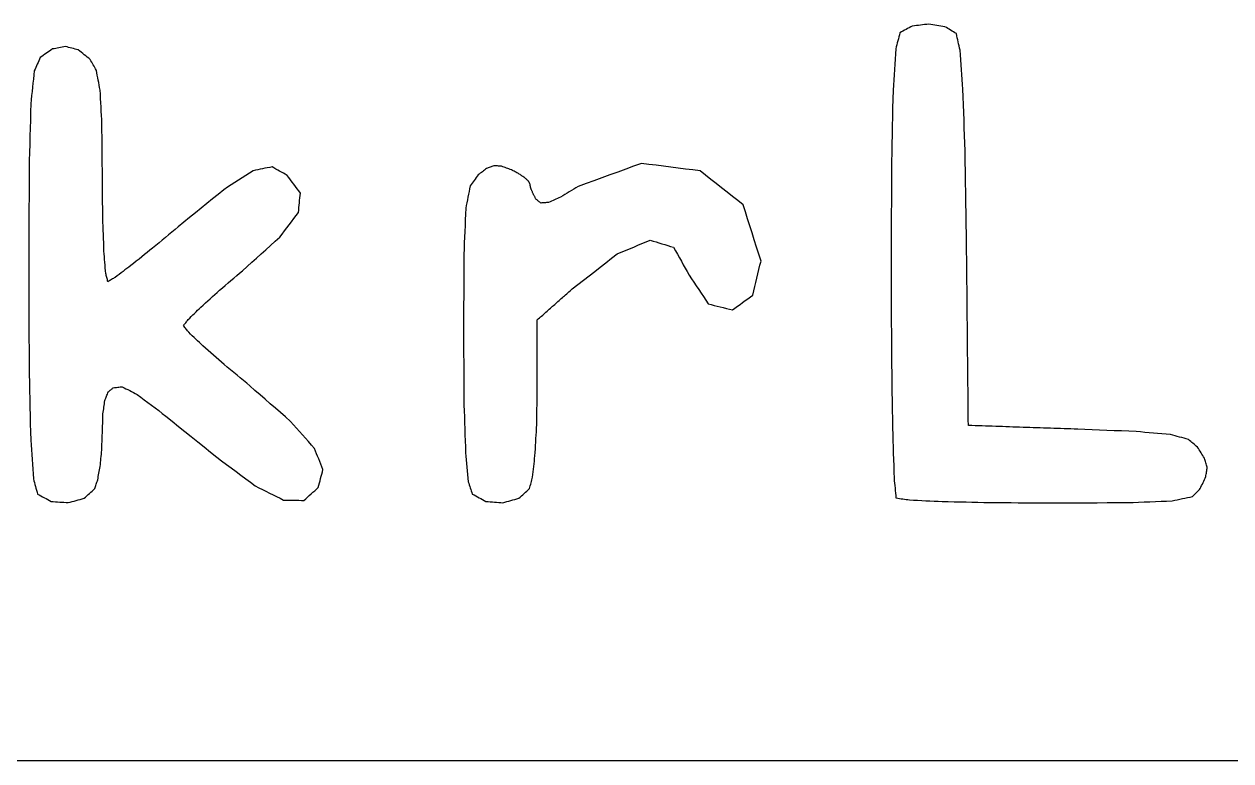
# Model space of a CAD drawing. Extents: x -1 to 383, y 21 to 442.
# Drawn here: x 127.2 to 258.2, y 21 to 101 of the extents above; entities that cross this region are included whole.
import ezdxf

# ---------------------------------------------------------------- set-up
doc = ezdxf.new("R2010")
doc.units = 0
doc.layers.get('0').update_dxf_attribs({"linetype": 'CONTINUOUS'})

msp = doc.modelspace()

# ---------------------------------------------------------------- linework, layer by layer
at = {"color": 7}
for points in [[(254.88036, 50.564352), (254.95556, 50.726944), (255.03076, 50.889536), (255.10596, 51.052128), (255.18116, 51.21472), (255.25636, 51.37732), (255.33156, 51.539912), (255.40676, 51.702504), (255.48196, 51.865096), (255.50212, 51.992224), (255.52228, 52.11936), (255.54244, 52.246488), (255.5626, 52.373624), (255.58276, 52.500752), (255.60292, 52.627888), (255.62308, 52.755016), (255.64324, 52.882152), (255.60612, 53.00504), (255.569, 53.12792), (255.53188, 53.250808), (255.49484, 53.373688), (255.45772, 53.496576), (255.42068, 53.619464), (255.38356, 53.742344), (255.34644, 53.865232), (255.250024, 54.01508), (255.153608, 54.164936), (255.057192, 54.314784), (254.960776, 54.464632), (254.86436, 54.614488), (254.767944, 54.764336), (254.671528, 54.914192), (254.575112, 55.06404), (254.453624, 55.168784), (254.332128, 55.273528), (254.21064, 55.378272), (254.089152, 55.483008), (253.967656, 55.587752), (253.846168, 55.692496), (253.724672, 55.79724), (253.603184, 55.901984), (253.3598, 55.967344), (253.116408, 56.032704), (252.873024, 56.098064), (252.62964, 56.163424), (252.386248, 56.228784), (252.142864, 56.294144), (251.89948, 56.359504), (251.656096, 56.424864), (251.188896, 56.466224), (250.721696, 56.507584), (250.254496, 56.548944), (249.787304, 56.590304), (249.320104, 56.631664), (248.852904, 56.673024), (248.385704, 56.714384), (247.918512, 56.755744), (247.125584, 56.788384), (246.332664, 56.821024), (245.539736, 56.853664), (244.746808, 56.886304), (243.953888, 56.918944), (243.16096, 56.951584), (242.36804, 56.984224), (241.575112, 57.016864), (241.20428, 57.029344), (240.83344, 57.041824), (240.462608, 57.054304), (240.091776, 57.066784), (239.720936, 57.079264), (239.350104, 57.091744), (238.979264, 57.104224), (238.608432, 57.116704), (238.2376, 57.129184), (237.86676, 57.141664), (237.495928, 57.154144), (237.125096, 57.166624), (236.754256, 57.179104), (236.383424, 57.191584), (236.012584, 57.204064), (235.641752, 57.216544), (235.27092, 57.229024), (234.90008, 57.241504), (234.529248, 57.253984), (234.158416, 57.266464), (233.787576, 57.278944), (233.416744, 57.291424), (233.045904, 57.303904), (232.675072, 57.316384), (232.30424, 57.328864), (231.9334, 57.341344), (231.562568, 57.353824), (231.191736, 57.366304), (230.820896, 57.378784), (230.450064, 57.391264), (230.079224, 57.403744), (229.708392, 57.416224), (229.701992, 58.064184), (229.695592, 58.712136), (229.689192, 59.360096), (229.682792, 60.008056), (229.676392, 60.656008), (229.669992, 61.303968), (229.663592, 61.951928), (229.657192, 62.59988), (229.650792, 63.24784), (229.644392, 63.8958), (229.637992, 64.543752), (229.631592, 65.191712), (229.625192, 65.839672), (229.618792, 66.487624), (229.612392, 67.135584), (229.605992, 67.783544), (229.599592, 68.431496), (229.593192, 69.079456), (229.586792, 69.727408), (229.580392, 70.375368), (229.573992, 71.023328), (229.567592, 71.67128), (229.561192, 72.31924), (229.554792, 72.9672), (229.548392, 73.615152), (229.541992, 74.263112), (229.535592, 74.911072), (229.529192, 75.559024), (229.522792, 76.206984), (229.516392, 76.854944), (229.509992, 77.502896), (229.503592, 78.150856), (229.484952, 79.284672), (229.466312, 80.418496), (229.447672, 81.552312), (229.429032, 82.686128), (229.410392, 83.819944), (229.391752, 84.953768), (229.373112, 86.087584), (229.354472, 87.2214), (229.325192, 88.057512), (229.295912, 88.893632), (229.266632, 89.729744), (229.237352, 90.565856), (229.208072, 91.401968), (229.178792, 92.238088), (229.149512, 93.0742), (229.120232, 93.910312), (229.080552, 94.442712), (229.040952, 94.975112), (229.001272, 95.507504), (228.961672, 96.039904), (228.922072, 96.572304), (228.882392, 97.104704), (228.842712, 97.637096), (228.803032, 98.169496), (228.753352, 98.392168), (228.703672, 98.61484), (228.653992, 98.837504), (228.604312, 99.060176), (228.554632, 99.282848), (228.504952, 99.50552), (228.455272, 99.728184), (228.405592, 99.950856), (228.25044, 100.045464), (228.095288, 100.140064), (227.940136, 100.234672), (227.784992, 100.32928), (227.62984, 100.423888), (227.474688, 100.518488), (227.319536, 100.613096), (227.164384, 100.707704), (226.945176, 100.742104), (226.72596, 100.776504), (226.506744, 100.810904), (226.287536, 100.845304), (226.06832, 100.879704), (225.849104, 100.914104), (225.629896, 100.948504), (225.41068, 100.982904), (225.187144, 100.956104), (224.963608, 100.929304), (224.740064, 100.902504), (224.516528, 100.875704), (224.292992, 100.848904), (224.069448, 100.822104), (223.845912, 100.795304), (223.622376, 100.768504), (223.454248, 100.679464), (223.28612, 100.590416), (223.117992, 100.501368), (222.949864, 100.41232), (222.781736, 100.323272), (222.613608, 100.234224), (222.44548, 100.145176), (222.277352, 100.056128), (222.221432, 99.837864), (222.165512, 99.6196), (222.109592, 99.401328), (222.053672, 99.183064), (221.997752, 98.9648), (221.941832, 98.746536), (221.885912, 98.528272), (221.829992, 98.310008), (221.792872, 97.747032), (221.755752, 97.184064), (221.718632, 96.621096), (221.681512, 96.05812), (221.644392, 95.495152), (221.607272, 94.932184), (221.570152, 94.369208), (221.533032, 93.80624), (221.512392, 92.838056), (221.491832, 91.869872), (221.471192, 90.90168), (221.450552, 89.933496), (221.429992, 88.965312), (221.409352, 87.997128), (221.388792, 87.028944), (221.368152, 86.060752), (221.361752, 84.62684), (221.355352, 83.192936), (221.348952, 81.759024), (221.342552, 80.325112), (221.336152, 78.8912), (221.329752, 77.457288), (221.323352, 76.023376), (221.316952, 74.589464), (221.322552, 73.394768), (221.328152, 72.200072), (221.333752, 71.005376), (221.339352, 69.81068), (221.344952, 68.615984), (221.350552, 67.421288), (221.356152, 66.226592), (221.361752, 65.031896), (221.376072, 64.043528), (221.390392, 63.05516), (221.404712, 62.0668), (221.419032, 61.078432), (221.433352, 60.090064), (221.447672, 59.101696), (221.461992, 58.113328), (221.476312, 57.12496), (221.497512, 56.445624), (221.518712, 55.766288), (221.539912, 55.086952), (221.561112, 54.407616), (221.582312, 53.72828), (221.603512, 53.048944), (221.624712, 52.369608), (221.645912, 51.690272), (221.671832, 51.422672), (221.697752, 51.155072), (221.723672, 50.887472), (221.749592, 50.619872), (221.775512, 50.352264), (221.801432, 50.084664), (221.827352, 49.817064), (221.853272, 49.549464), (222.035376, 49.523544), (222.217488, 49.497624), (222.399592, 49.471704), (222.581704, 49.445784), (222.763808, 49.419864), (222.94592, 49.394024), (223.128024, 49.368104), (223.310136, 49.342184), (223.75668, 49.320984), (224.203232, 49.299784), (224.649784, 49.278584), (225.096336, 49.257384), (225.54288, 49.236184), (225.989432, 49.214984), (226.435984, 49.193784), (226.882536, 49.172584), (227.526376, 49.158264), (228.170216, 49.143944), (228.814056, 49.129624), (229.457896, 49.115304), (230.101736, 49.100984), (230.745576, 49.086664), (231.389424, 49.072344), (232.033264, 49.058024), (232.80724, 49.052424), (233.581224, 49.046824), (234.355208, 49.041224), (235.129184, 49.035624), (235.903168, 49.030024), (236.677152, 49.024424), (237.451128, 49.018824), (238.225112, 49.013224), (239.319592, 49.018024), (240.414064, 49.022824), (241.508544, 49.027624), (242.603016, 49.032424), (243.697496, 49.037224), (244.791968, 49.042024), (245.886448, 49.046824), (246.98092, 49.051624), (247.587384, 49.075624), (248.19384, 49.099624), (248.800296, 49.123624), (249.40676, 49.147624), (250.013216, 49.171624), (250.619672, 49.195624), (251.226136, 49.219624), (251.832592, 49.243624), (252.109416, 49.301624), (252.386248, 49.359624), (252.663072, 49.417624), (252.939896, 49.475624), (253.21672, 49.533624), (253.493552, 49.591624), (253.770376, 49.649624), (254.0472, 49.707624), (254.152784, 49.814304), (254.25836, 49.920992), (254.363936, 50.027672), (254.46952, 50.134352), (254.575096, 50.241032), (254.680672, 50.34772), (254.786256, 50.4544), (254.88036, 50.564352)], [(134.88036, 50.564352), (134.92052, 50.683624), (134.96068, 50.802888), (135.00084, 50.92216), (135.041, 51.041424), (135.08116, 51.160696), (135.12132, 51.27996), (135.16148, 51.399232), (135.20164, 51.518496), (135.23452, 51.700256), (135.2674, 51.882008), (135.30028, 52.06376), (135.33316, 52.245512), (135.36604, 52.427272), (135.39892, 52.609024), (135.4318, 52.790776), (135.46468, 52.972528), (135.48692, 53.192056), (135.50916, 53.411584), (135.5314, 53.631112), (135.55364, 53.85064), (135.57588, 54.070168), (135.59812, 54.289696), (135.62036, 54.509224), (135.6426, 54.728752), (135.65076, 54.961336), (135.65892, 55.193928), (135.66708, 55.426512), (135.67524, 55.659104), (135.6834, 55.891688), (135.69156, 56.12428), (135.69972, 56.356864), (135.70788, 56.589456), (135.71604, 56.84952), (135.7242, 57.109584), (135.73236, 57.369648), (135.74052, 57.629712), (135.74868, 57.889776), (135.75684, 58.14984), (135.765, 58.409912), (135.77316, 58.669976), (135.79908, 58.853504), (135.82508, 59.03704), (135.851, 59.220568), (135.877, 59.404104), (135.903, 59.587632), (135.92892, 59.771168), (135.95492, 59.954704), (135.98084, 60.138232), (136.02668, 60.25408), (136.07252, 60.369928), (136.11836, 60.485776), (136.1642, 60.601632), (136.21004, 60.71748), (136.25588, 60.833328), (136.30172, 60.949176), (136.34756, 61.065024), (136.41548, 61.122064), (136.4834, 61.179104), (136.55124, 61.236144), (136.61916, 61.293184), (136.68708, 61.350224), (136.755, 61.407264), (136.82292, 61.464304), (136.89084, 61.521344), (137.012952, 61.533984), (137.135072, 61.546544), (137.257184, 61.559184), (137.379296, 61.571744), (137.501408, 61.584304), (137.623528, 61.596944), (137.74564, 61.609504), (137.867752, 61.622144), (138.068776, 61.518648), (138.2698, 61.415144), (138.470824, 61.311648), (138.671848, 61.208152), (138.87288, 61.104656), (139.073904, 61.00116), (139.274928, 60.897664), (139.475952, 60.794168), (139.866512, 60.500256), (140.257072, 60.206352), (140.64764, 59.91244), (141.0382, 59.618536), (141.42876, 59.324624), (141.819328, 59.03072), (142.209888, 58.736808), (142.600448, 58.442904), (143.291176, 57.884264), (143.981912, 57.325632), (144.67264, 56.766992), (145.363368, 56.20836), (146.054096, 55.64972), (146.744824, 55.091088), (147.435552, 54.532448), (148.12628, 53.973816), (148.649072, 53.584544), (149.171864, 53.195272), (149.694656, 52.806008), (150.217448, 52.416736), (150.740232, 52.027464), (151.263024, 51.638192), (151.785816, 51.248928), (152.308608, 50.859656), (152.69312, 50.667304), (153.077632, 50.474952), (153.462144, 50.2826), (153.846664, 50.090248), (154.231176, 49.897896), (154.615688, 49.705536), (155.0002, 49.513184), (155.384712, 49.320832), (155.659904, 49.316832), (155.935096, 49.312832), (156.21028, 49.308832), (156.485472, 49.304832), (156.760664, 49.300832), (157.035856, 49.296832), (157.311048, 49.292832), (157.58624, 49.288832), (157.781064, 49.464448), (157.975888, 49.640072), (158.170712, 49.815688), (158.365536, 49.991312), (158.56036, 50.166928), (158.755192, 50.342552), (158.950016, 50.518168), (159.14484, 50.693792), (159.20868, 50.93696), (159.27252, 51.18012), (159.33644, 51.423288), (159.40028, 51.666456), (159.46412, 51.909616), (159.52796, 52.152784), (159.59188, 52.395952), (159.65572, 52.639112), (159.538672, 52.925536), (159.421632, 53.211952), (159.304584, 53.498376), (159.187536, 53.784792), (159.070496, 54.071216), (158.953448, 54.357632), (158.836408, 54.644056), (158.71936, 54.93048), (158.396936, 55.296456), (158.074512, 55.662432), (157.752088, 56.028416), (157.429664, 56.394392), (157.10724, 56.760376), (156.784808, 57.126352), (156.462384, 57.492336), (156.13996, 57.858312), (155.587704, 58.340152), (155.03544, 58.822), (154.483184, 59.30384), (153.93092, 59.78568), (153.378664, 60.267528), (152.8264, 60.749368), (152.274144, 61.231216), (151.72188, 61.713056), (151.371736, 62.005464), (151.021592, 62.297864), (150.671448, 62.590272), (150.321304, 62.882672), (149.97116, 63.17508), (149.621016, 63.467488), (149.270864, 63.759888), (148.92072, 64.052296), (148.633984, 64.30368), (148.347248, 64.555072), (148.060512, 64.806456), (147.773768, 65.057848), (147.487032, 65.309232), (147.200296, 65.560624), (146.91356, 65.812016), (146.626824, 66.0634), (146.43308, 66.246984), (146.239336, 66.430568), (146.045592, 66.614152), (145.851856, 66.797736), (145.658112, 66.98132), (145.464368, 67.164904), (145.270632, 67.348488), (145.076888, 67.532072), (145.005768, 67.621072), (144.934648, 67.710064), (144.863448, 67.799056), (144.792328, 67.888048), (144.721128, 67.97704), (144.650008, 68.06604), (144.578888, 68.155032), (144.507768, 68.244024), (144.570888, 68.32752), (144.634008, 68.411016), (144.697128, 68.494512), (144.760248, 68.578008), (144.823368, 68.661504), (144.886488, 68.745), (144.949608, 68.828496), (145.012728, 68.911992), (145.1846, 69.080608), (145.35648, 69.249224), (145.528352, 69.41784), (145.700232, 69.586456), (145.872104, 69.755072), (146.043976, 69.923688), (146.215856, 70.092304), (146.387728, 70.26092), (146.642104, 70.49016), (146.89648, 70.719392), (147.150856, 70.948624), (147.405232, 71.177864), (147.6596, 71.407096), (147.913976, 71.636328), (148.168352, 71.865568), (148.422728, 72.0948), (148.733352, 72.360152), (149.043976, 72.625504), (149.3546, 72.890856), (149.665224, 73.156208), (149.975856, 73.42156), (150.28648, 73.686912), (150.597104, 73.952264), (150.907728, 74.217616), (151.413872, 74.673632), (151.920016, 75.12964), (152.426152, 75.585656), (152.932296, 76.041664), (153.43844, 76.49768), (153.944584, 76.953696), (154.45072, 77.409704), (154.956864, 77.86572), (155.210992, 78.199696), (155.46512, 78.533672), (155.719256, 78.867648), (155.973384, 79.201624), (156.227512, 79.5356), (156.48164, 79.869576), (156.735768, 80.203552), (156.989896, 80.537528), (157.015656, 80.799896), (157.041416, 81.062256), (157.067176, 81.324616), (157.092936, 81.586976), (157.118696, 81.849336), (157.144456, 82.111696), (157.170216, 82.374056), (157.195976, 82.636416), (157.01708, 82.877584), (156.838184, 83.118744), (156.659288, 83.359912), (156.480392, 83.60108), (156.301504, 83.84224), (156.122608, 84.083408), (155.943712, 84.324568), (155.764816, 84.565736), (155.56052, 84.680944), (155.356224, 84.796152), (155.15192, 84.911352), (154.947624, 85.02656), (154.743328, 85.141768), (154.539032, 85.256976), (154.334728, 85.372176), (154.130432, 85.487384), (153.871768, 85.435784), (153.613104, 85.384184), (153.35444, 85.332584), (153.095776, 85.280984), (152.837112, 85.229384), (152.578448, 85.177784), (152.319784, 85.126184), (152.06112, 85.074584), (151.6646, 84.81668), (151.268072, 84.558776), (150.871552, 84.30088), (150.475032, 84.042976), (150.078504, 83.785072), (149.681984, 83.527176), (149.285464, 83.269272), (148.888936, 83.011368), (148.271064, 82.507744), (147.653184, 82.004128), (147.035312, 81.500504), (146.41744, 80.99688), (145.79956, 80.493256), (145.181688, 79.98964), (144.563808, 79.486016), (143.945936, 78.982392), (143.598408, 78.693448), (143.25088, 78.404504), (142.903352, 78.115568), (142.555824, 77.826624), (142.208296, 77.53768), (141.860768, 77.248736), (141.51324, 76.959792), (141.165712, 76.670856), (140.869856, 76.434112), (140.573992, 76.197376), (140.278128, 75.96064), (139.982264, 75.723904), (139.686408, 75.487168), (139.390544, 75.250432), (139.09468, 75.013696), (138.798816, 74.776952), (138.585952, 74.616864), (138.37308, 74.456768), (138.160216, 74.296672), (137.947352, 74.136584), (137.73448, 73.976488), (137.521616, 73.816392), (137.308744, 73.656296), (137.09588, 73.496208), (136.997336, 73.437168), (136.898792, 73.378128), (136.800248, 73.319088), (136.701704, 73.260048), (136.603168, 73.201008), (136.504624, 73.141968), (136.40608, 73.082928), (136.307536, 73.023888), (136.278416, 73.135416), (136.249296, 73.246944), (136.220176, 73.358472), (136.191056, 73.47), (136.161936, 73.581528), (136.132816, 73.693056), (136.103696, 73.804584), (136.074576, 73.916112), (136.050736, 74.220328), (136.026896, 74.524536), (136.003056, 74.828744), (135.979216, 75.132952), (135.955376, 75.43716), (135.931536, 75.741368), (135.907696, 76.045576), (135.883856, 76.349784), (135.867776, 76.800216), (135.851696, 77.25064), (135.835616, 77.701064), (135.819536, 78.151488), (135.803376, 78.601912), (135.787296, 79.052336), (135.771216, 79.50276), (135.755136, 79.953184), (135.749536, 80.50336), (135.743936, 81.053544), (135.738336, 81.60372), (135.732736, 82.153896), (135.727136, 82.704072), (135.721536, 83.254248), (135.715936, 83.804424), (135.710336, 84.3546), (135.703936, 85.08032), (135.697536, 85.80604), (135.691136, 86.53176), (135.684736, 87.25748), (135.678336, 87.9832), (135.671936, 88.70892), (135.665536, 89.43464), (135.659136, 90.16036), (135.634496, 90.619488), (135.609856, 91.078616), (135.585216, 91.537744), (135.560576, 91.996872), (135.535936, 92.456), (135.511296, 92.915128), (135.486656, 93.374256), (135.462016, 93.833384), (135.411616, 94.100088), (135.361136, 94.366792), (135.310656, 94.633496), (135.260176, 94.9002), (135.209696, 95.166904), (135.159216, 95.433608), (135.108736, 95.700312), (135.058336, 95.967016), (134.974416, 96.115464), (134.890504, 96.263912), (134.806592, 96.41236), (134.72268, 96.560808), (134.638768, 96.709256), (134.554848, 96.857704), (134.470936, 97.006152), (134.387024, 97.1546), (134.224856, 97.282664), (134.062688, 97.410736), (133.90052, 97.5388), (133.738352, 97.666864), (133.576184, 97.794936), (133.414016, 97.923), (133.251848, 98.051064), (133.08968, 98.179128), (132.915296, 98.226408), (132.740912, 98.273688), (132.566528, 98.320968), (132.392136, 98.368248), (132.217752, 98.415528), (132.043368, 98.462808), (131.868984, 98.510088), (131.694592, 98.557368), (131.519144, 98.523368), (131.343696, 98.489368), (131.168248, 98.455368), (130.9928, 98.421368), (130.817344, 98.387368), (130.641896, 98.353368), (130.466448, 98.319368), (130.291, 98.285368), (130.12564, 98.169744), (129.960288, 98.05412), (129.794928, 97.938496), (129.629576, 97.822864), (129.464216, 97.70724), (129.298856, 97.591616), (129.133504, 97.475992), (128.968144, 97.360368), (128.886456, 97.179736), (128.80476, 96.999096), (128.723072, 96.818464), (128.641376, 96.637832), (128.559688, 96.457192), (128.477992, 96.27656), (128.396304, 96.09592), (128.314608, 95.915288), (128.266928, 95.467472), (128.219248, 95.019656), (128.171568, 94.57184), (128.123888, 94.124024), (128.076208, 93.676208), (128.028528, 93.2284), (127.980848, 92.780584), (127.933168, 92.332768), (127.910928, 91.454176), (127.888688, 90.575584), (127.866448, 89.696992), (127.844128, 88.818408), (127.821888, 87.939816), (127.799648, 87.061224), (127.777408, 86.182632), (127.755168, 85.304048), (127.749568, 83.831088), (127.743968, 82.358128), (127.738368, 80.885168), (127.732768, 79.412208), (127.727168, 77.939248), (127.721568, 76.466288), (127.715968, 74.993328), (127.710368, 73.520368), (127.716768, 72.202872), (127.723168, 70.885384), (127.729568, 69.567888), (127.735968, 68.250392), (127.742368, 66.932904), (127.748768, 65.615408), (127.755168, 64.297912), (127.761568, 62.980424), (127.782288, 62.086024), (127.803008, 61.191632), (127.823728, 60.29724), (127.844448, 59.402848), (127.865168, 58.508448), (127.885888, 57.614056), (127.906608, 56.719664), (127.927328, 55.825272), (127.964448, 55.301104), (128.001568, 54.776936), (128.038688, 54.252776), (128.075808, 53.728608), (128.112928, 53.204448), (128.150048, 52.68028), (128.187168, 52.15612), (128.224288, 51.631952), (128.280048, 51.425144), (128.335808, 51.218344), (128.391568, 51.011536), (128.447328, 50.804736), (128.503088, 50.597928), (128.558848, 50.39112), (128.614608, 50.18432), (128.670368, 49.977512), (128.855408, 49.877936), (129.040448, 49.778368), (129.225488, 49.678792), (129.410528, 49.579216), (129.595568, 49.479648), (129.780616, 49.380072), (129.965656, 49.280496), (130.150696, 49.18092), (130.3812, 49.16372), (130.611704, 49.14652), (130.8422, 49.12932), (131.072704, 49.11212), (131.303208, 49.09492), (131.533712, 49.07772), (131.764216, 49.06052), (131.99472, 49.04332), (132.211568, 49.10284), (132.428424, 49.16236), (132.645272, 49.22188), (132.86212, 49.2814), (133.078976, 49.34092), (133.295824, 49.40044), (133.512672, 49.45996), (133.729528, 49.51948), (133.873608, 49.650184), (134.017696, 49.78088), (134.161784, 49.911576), (134.305864, 50.042272), (134.449952, 50.172968), (134.59404, 50.303664), (134.73812, 50.43436), (134.88036, 50.564352)], [(182.08036, 50.564352), (182.12052, 50.722152), (182.16068, 50.87996), (182.20084, 51.03776), (182.241, 51.195568), (182.28116, 51.353368), (182.32132, 51.511168), (182.36148, 51.668976), (182.40164, 51.826776), (182.43452, 52.113456), (182.4674, 52.400128), (182.50028, 52.686808), (182.53316, 52.97348), (182.56604, 53.26016), (182.59892, 53.546832), (182.6318, 53.833512), (182.66468, 54.120184), (182.68692, 54.495), (182.70916, 54.869808), (182.7314, 55.244616), (182.75364, 55.619432), (182.77588, 55.99424), (182.79812, 56.369056), (182.82036, 56.743864), (182.8426, 57.11868), (182.85076, 57.540888), (182.85892, 57.963096), (182.86708, 58.385312), (182.87524, 58.80752), (182.8834, 59.229728), (182.89156, 59.651936), (182.89972, 60.074152), (182.90788, 60.49636), (182.90788, 60.758376), (182.90788, 61.0204), (182.90788, 61.282416), (182.90788, 61.54444), (182.90788, 61.806456), (182.90788, 62.068472), (182.90788, 62.330496), (182.90788, 62.592512), (182.90788, 62.854528), (182.90788, 63.116552), (182.90788, 63.378568), (182.90788, 63.640592), (182.90788, 63.902608), (182.90788, 64.164624), (182.90788, 64.426648), (182.90788, 64.688664), (182.90788, 64.95068), (182.90788, 65.212704), (182.90788, 65.47472), (182.90788, 65.736744), (182.90788, 65.99876), (182.90788, 66.260776), (182.90788, 66.5228), (182.90788, 66.784816), (182.90788, 67.046832), (182.90788, 67.308856), (182.90788, 67.570872), (182.90788, 67.832896), (182.90788, 68.094912), (182.90788, 68.356928), (182.90788, 68.618952), (182.90788, 68.880968), (183.026632, 68.98608), (183.145376, 69.091184), (183.264128, 69.196296), (183.38288, 69.3014), (183.501632, 69.406512), (183.620376, 69.511616), (183.739128, 69.616728), (183.85788, 69.721832), (183.976632, 69.826944), (184.095376, 69.932048), (184.214128, 70.03716), (184.33288, 70.142264), (184.451632, 70.247376), (184.570376, 70.35248), (184.689128, 70.457592), (184.80788, 70.562704), (184.926632, 70.667808), (185.045376, 70.77292), (185.164128, 70.878024), (185.28288, 70.983136), (185.401632, 71.08824), (185.520376, 71.193352), (185.639128, 71.298456), (185.75788, 71.403568), (185.876632, 71.508672), (185.995376, 71.613784), (186.114128, 71.718888), (186.23288, 71.824), (186.351632, 71.929104), (186.470376, 72.034216), (186.589128, 72.13932), (186.70788, 72.244432), (187.31748, 72.718904), (187.92708, 73.193368), (188.53668, 73.66784), (189.146272, 74.142304), (189.755872, 74.616776), (190.365472, 75.09124), (190.975072, 75.565712), (191.584672, 76.040176), (192.03328, 76.22724), (192.481888, 76.414304), (192.930496, 76.601368), (193.379104, 76.788424), (193.827712, 76.975488), (194.27632, 77.162552), (194.724928, 77.349616), (195.173536, 77.536672), (195.489904, 77.439712), (195.806272, 77.342752), (196.122632, 77.245792), (196.439, 77.148832), (196.755368, 77.051872), (197.071728, 76.954912), (197.388096, 76.857952), (197.704464, 76.760992), (197.917328, 76.3834), (198.1302, 76.0058), (198.343064, 75.628208), (198.555928, 75.250608), (198.7688, 74.873016), (198.981664, 74.495416), (199.194536, 74.117816), (199.4074, 73.740224), (199.664912, 73.350408), (199.922432, 72.9606), (200.179944, 72.570784), (200.437464, 72.180976), (200.694976, 71.79116), (200.952496, 71.401344), (201.210008, 71.011536), (201.467528, 70.62172), (201.7958, 70.5392), (202.12408, 70.456688), (202.452352, 70.374168), (202.780632, 70.291648), (203.108912, 70.209128), (203.437184, 70.126608), (203.765464, 70.044088), (204.093736, 69.961568), (204.372664, 70.162856), (204.651592, 70.364136), (204.93052, 70.565416), (205.20944, 70.766696), (205.488368, 70.967976), (205.767296, 71.169264), (206.046216, 71.370544), (206.325144, 71.571824), (206.434608, 72.033416), (206.544072, 72.495), (206.653528, 72.956592), (206.762992, 73.418176), (206.872456, 73.879768), (206.98192, 74.34136), (207.091376, 74.802944), (207.20084, 75.264536), (206.959224, 76.027216), (206.717616, 76.789896), (206.476, 77.552576), (206.234384, 78.315256), (205.992768, 79.077936), (205.75116, 79.840608), (205.509544, 80.603288), (205.267928, 81.365968), (204.681896, 81.826312), (204.095856, 82.286656), (203.509824, 82.747), (202.923792, 83.207344), (202.337752, 83.667688), (201.75172, 84.128032), (201.16568, 84.588368), (200.579648, 85.048712), (199.787, 85.150528), (198.994352, 85.252344), (198.201712, 85.35416), (197.409064, 85.455976), (196.616416, 85.557792), (195.823768, 85.6596), (195.031128, 85.761416), (194.23848, 85.863232), (193.377032, 85.550328), (192.515592, 85.237424), (191.654144, 84.92452), (190.792696, 84.611616), (189.931256, 84.298704), (189.069808, 83.9858), (188.208368, 83.672896), (187.34692, 83.359992), (187.107768, 83.21692), (186.868624, 83.073856), (186.629472, 82.930784), (186.39032, 82.78772), (186.151176, 82.644648), (185.912024, 82.501584), (185.672872, 82.358512), (185.433728, 82.21544), (185.271528, 82.14232), (185.109328, 82.0692), (184.947136, 81.99608), (184.784936, 81.92296), (184.622736, 81.84984), (184.460544, 81.77672), (184.298344, 81.7036), (184.136152, 81.63048), (184.032608, 81.62168), (183.929072, 81.61288), (183.825536, 81.60416), (183.722, 81.59536), (183.618464, 81.58656), (183.514928, 81.57784), (183.411392, 81.56904), (183.307856, 81.56024), (183.244656, 81.61016), (183.181456, 81.66008), (183.118336, 81.71), (183.055136, 81.75992), (182.991936, 81.80984), (182.928736, 81.85976), (182.865536, 81.90968), (182.802336, 81.9596), (182.769696, 82.01696), (182.737056, 82.07432), (182.704416, 82.13168), (182.671776, 82.18904), (182.639136, 82.2464), (182.606496, 82.30376), (182.573856, 82.36112), (182.541216, 82.41848), (182.514256, 82.47704), (182.487296, 82.5356), (182.460336, 82.59416), (182.433376, 82.65272), (182.406416, 82.71128), (182.379456, 82.76984), (182.352496, 82.8284), (182.325536, 82.88696), (182.307056, 82.93984), (182.288576, 82.99272), (182.270096, 83.0456), (182.251616, 83.09848), (182.233136, 83.15136), (182.214656, 83.20424), (182.196176, 83.25712), (182.177696, 83.31), (182.170496, 83.3504), (182.163296, 83.3908), (182.156096, 83.4312), (182.148896, 83.4716), (182.141696, 83.512), (182.134496, 83.5524), (182.127296, 83.5928), (182.120096, 83.6332), (182.099776, 83.67216), (182.079456, 83.71112), (182.059136, 83.75008), (182.038736, 83.78904), (182.018416, 83.828), (181.998016, 83.86696), (181.977696, 83.90592), (181.957376, 83.94488), (181.903296, 83.99384), (181.849216, 84.0428), (181.795136, 84.09176), (181.741056, 84.14072), (181.686976, 84.18968), (181.632896, 84.23864), (181.578816, 84.2876), (181.524736, 84.33656), (181.445056, 84.38928), (181.365376, 84.442), (181.285696, 84.49472), (181.206016, 84.54744), (181.126336, 84.60016), (181.046656, 84.65288), (180.966976, 84.7056), (180.887296, 84.75832), (180.790288, 84.80856), (180.693272, 84.8588), (180.596256, 84.90904), (180.499248, 84.95928), (180.402232, 85.00952), (180.305216, 85.05976), (180.208208, 85.11), (180.111192, 85.16024), (179.97716, 85.2104), (179.843136, 85.26056), (179.709104, 85.31072), (179.575072, 85.36088), (179.44104, 85.41104), (179.307016, 85.4612), (179.172984, 85.51136), (179.038952, 85.56152), (178.932744, 85.56872), (178.826536, 85.57592), (178.72032, 85.58312), (178.614112, 85.59032), (178.507904, 85.59752), (178.401696, 85.60472), (178.29548, 85.61192), (178.189272, 85.61912), (178.09068, 85.58088), (177.992088, 85.54264), (177.893504, 85.5044), (177.794912, 85.46616), (177.69632, 85.42792), (177.597728, 85.38968), (177.499136, 85.35144), (177.400552, 85.3132), (177.289376, 85.226192), (177.178208, 85.139192), (177.06704, 85.052184), (176.955872, 84.965184), (176.844704, 84.878176), (176.733528, 84.791176), (176.62236, 84.704168), (176.511192, 84.617168), (176.400608, 84.467944), (176.290016, 84.31872), (176.179432, 84.169496), (176.068848, 84.020272), (175.958256, 83.871048), (175.847672, 83.721816), (175.737088, 83.572592), (175.626496, 83.423368), (175.566416, 83.119216), (175.506336, 82.815056), (175.446256, 82.510904), (175.386176, 82.206744), (175.326096, 81.902592), (175.266016, 81.59844), (175.205936, 81.29428), (175.145856, 80.990128), (175.120976, 80.363696), (175.096176, 79.737264), (175.071296, 79.110832), (175.046416, 78.4844), (175.021536, 77.857968), (174.996656, 77.231536), (174.971776, 76.605104), (174.946896, 75.978672), (174.942096, 74.862616), (174.937296, 73.74656), (174.932496, 72.630504), (174.927696, 71.514448), (174.922896, 70.3984), (174.918096, 69.282344), (174.913296, 68.166288), (174.908496, 67.050232), (174.914896, 66.123968), (174.921296, 65.197704), (174.927696, 64.271432), (174.934096, 63.345168), (174.940496, 62.418904), (174.946896, 61.49264), (174.953296, 60.566368), (174.959696, 59.640104), (174.980896, 58.993576), (175.002096, 58.347056), (175.023376, 57.700528), (175.044576, 57.054), (175.065776, 56.407472), (175.086976, 55.760952), (175.108176, 55.114424), (175.129376, 54.467896), (175.166656, 54.074144), (175.203936, 53.680384), (175.241216, 53.286632), (175.278416, 52.89288), (175.315696, 52.49912), (175.352976, 52.105368), (175.390256, 51.711608), (175.427536, 51.317856), (175.482336, 51.149904), (175.537136, 50.981952), (175.591936, 50.813992), (175.646736, 50.64604), (175.701536, 50.478088), (175.756336, 50.310136), (175.811136, 50.142176), (175.865936, 49.974224), (176.050976, 49.874648), (176.236016, 49.77508), (176.421056, 49.675504), (176.606096, 49.575928), (176.791136, 49.47636), (176.976184, 49.376784), (177.161224, 49.277208), (177.346264, 49.177632), (177.576768, 49.160432), (177.807272, 49.143232), (178.037768, 49.126032), (178.268272, 49.108832), (178.498776, 49.091632), (178.72928, 49.074432), (178.959784, 49.057232), (179.190288, 49.040032), (179.407136, 49.099552), (179.623992, 49.159072), (179.84084, 49.218592), (180.057688, 49.278112), (180.274544, 49.337632), (180.491392, 49.397152), (180.70824, 49.456672), (180.925096, 49.516192), (181.069176, 49.646896), (181.213264, 49.777592), (181.357352, 49.908288), (181.501432, 50.038984), (181.64552, 50.16968), (181.789608, 50.300376), (181.933688, 50.431072), (182.08036, 50.564352)], [(261.303646, 21.015369), (255.41931, 21.015369), (249.534974, 21.015369), (243.650638, 21.015369), (237.766302, 21.015369), (231.881958, 21.015369), (225.997622, 21.015369), (220.113286, 21.015369), (214.22895, 21.015369), (208.344614, 21.015369), (202.46027, 21.015369), (196.575934, 21.015369), (190.691598, 21.015369), (184.807262, 21.015369), (178.922926, 21.015369), (173.03859, 21.015369), (167.154254, 21.015369), (161.269918, 21.015369), (155.385582, 21.015369), (149.501246, 21.015369), (143.616918, 21.015369), (137.732582, 21.015369), (131.848246, 21.015369), (125.96391, 21.015369)]]:
    msp.add_lwpolyline(points, dxfattribs=at)

doc.saveas('drawing.dxf')
